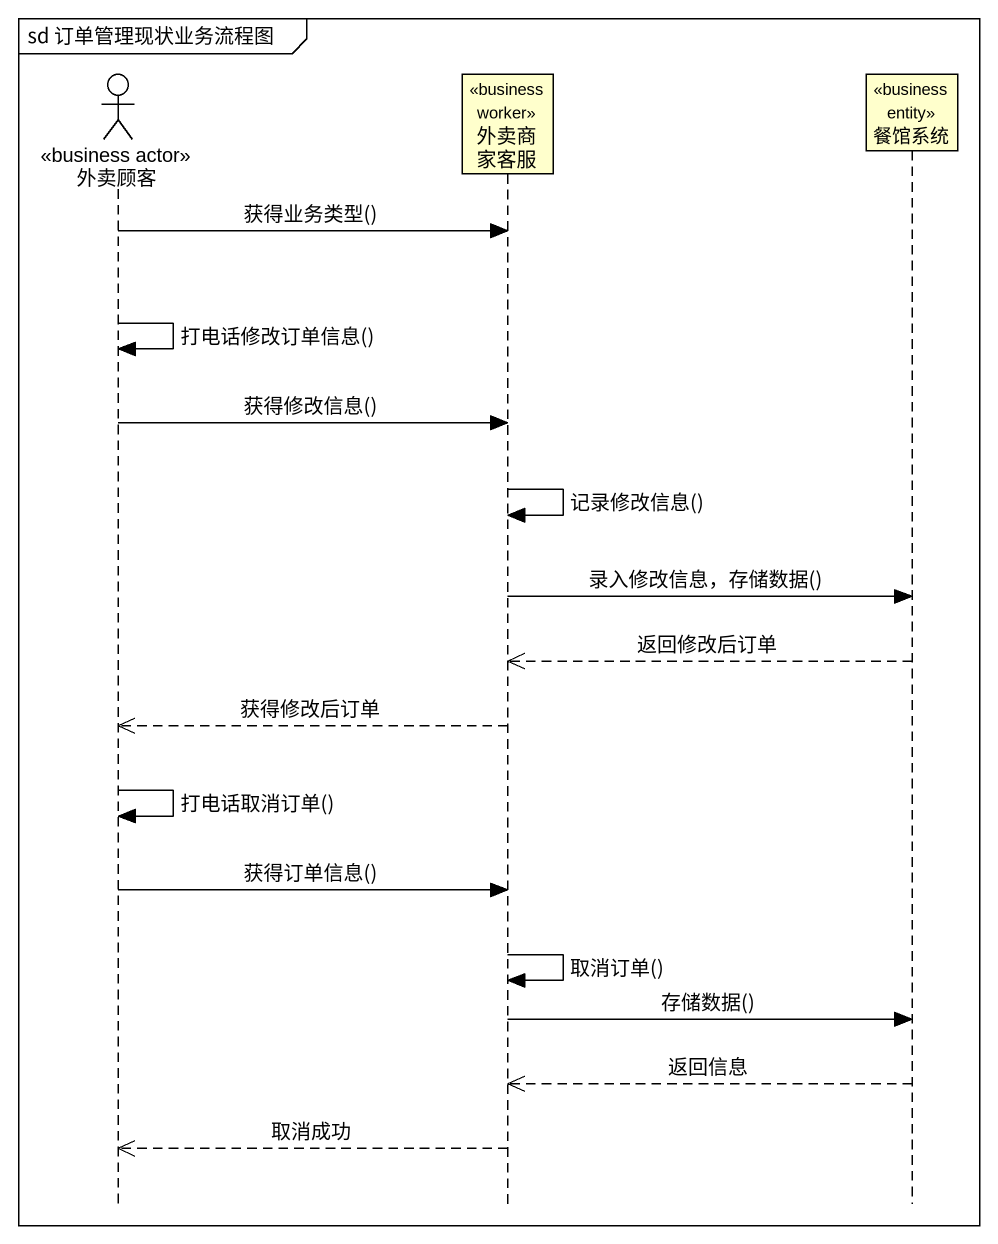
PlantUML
@startuml
mainframe sd 订单管理现状业务流程图
hide footbox
actor 外卖顾客 <<business actor>>
participant 外卖商家客服 <<business worker>>
participant 餐馆系统 <<business entity>>

外卖顾客 -> 外卖商家客服 : 获得业务类型()
外卖顾客 -> 外卖顾客 : 打电话修改订单信息()
外卖顾客 -> 外卖商家客服 : 获得修改信息()
外卖商家客服 -> 外卖商家客服 : 记录修改信息()
外卖商家客服 -> 餐馆系统 : 录入修改信息，存储数据()
餐馆系统 -->> 外卖商家客服 : 返回修改后订单
外卖商家客服 -->> 外卖顾客 : 获得修改后订单
外卖顾客 -> 外卖顾客 : 打电话取消订单()
外卖顾客 -> 外卖商家客服 : 获得订单信息()
外卖商家客服 -> 外卖商家客服 : 取消订单()
外卖商家客服 -> 餐馆系统 : 存储数据()
餐馆系统 -->> 外卖商家客服 : 返回信息
外卖商家客服 -->> 外卖顾客 : 取消成功
@enduml
